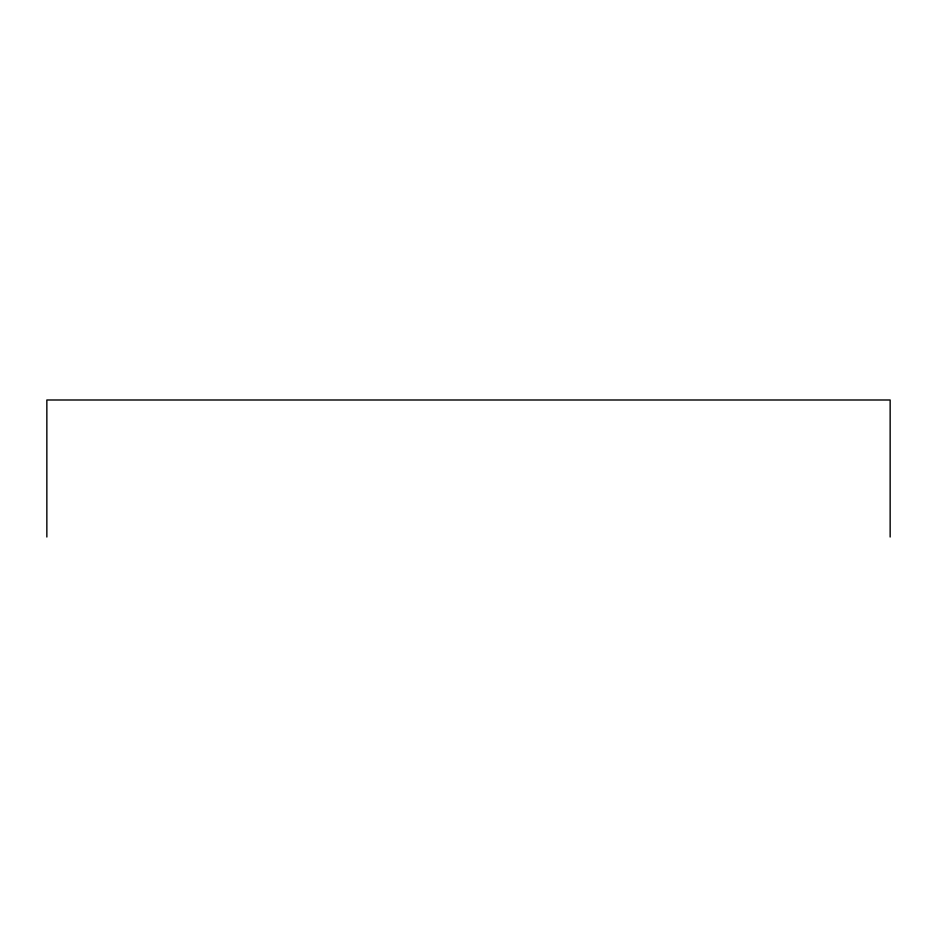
<?xml version="1.0" encoding="UTF-8"?>
<svg xmlns="http://www.w3.org/2000/svg" width="937" height="937" viewBox="0 0 937 937"><rect width="100%" height="100%" fill="white"/><g stroke="black" fill="none" stroke-linecap="round" stroke-linejoin="round"><path stroke-width="1.41" d="M890.15 537.006L890.15 399.994L46.85 399.994L46.85 537.006"/></g></svg>
